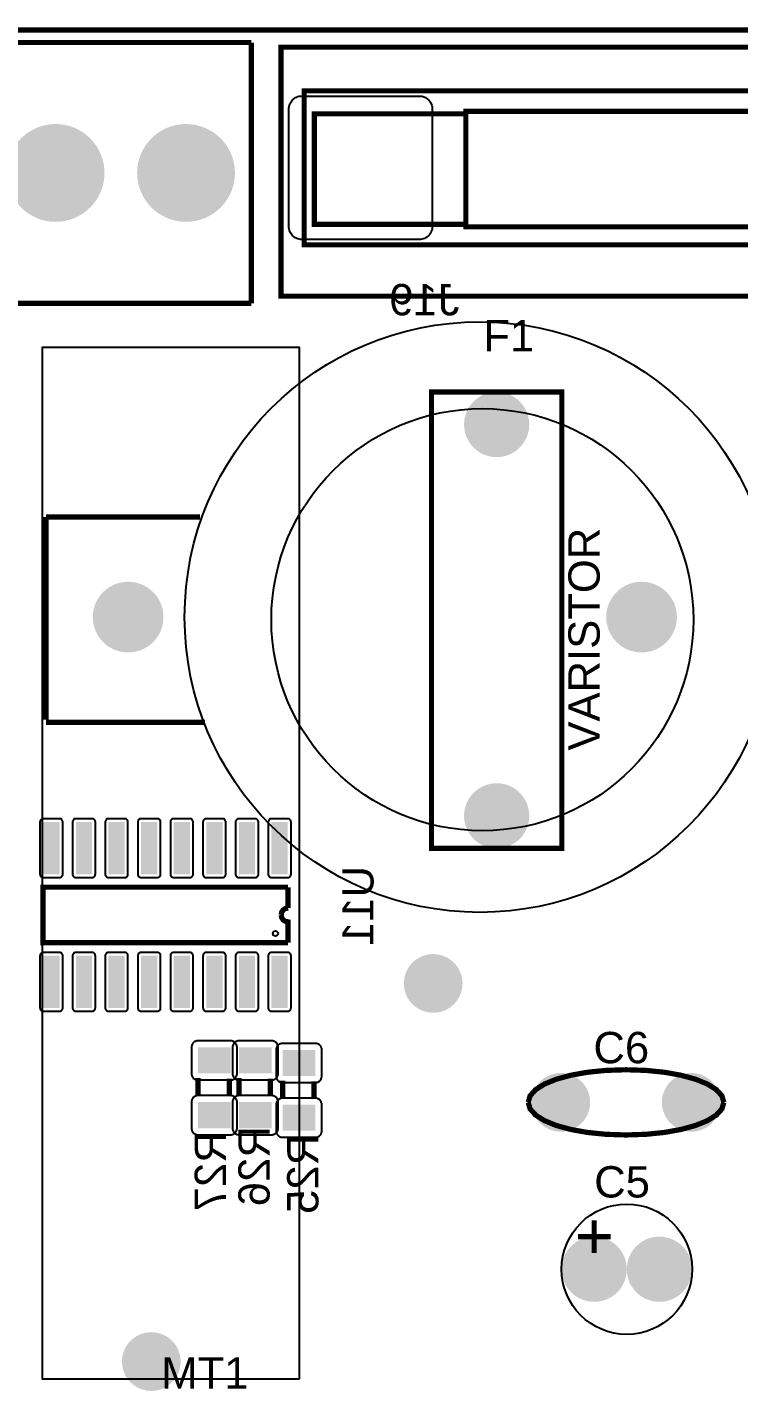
# Model space of a CAD drawing. Header units: inches. Extents: x -2.66 to 2.66, y -1.71 to 1.71.
# Drawn here: x 0.389 to 1.48, y -0.384 to 1.708 of the extents above; entities that cross this region are included whole.
import ezdxf

# ---------------------------------------------------------------- set-up
doc = ezdxf.new("R2010")
doc.units = ezdxf.units.IN
doc.layers.get('0').update_dxf_attribs({"linetype": 'CONTINUOUS'})

# ---------------------------------------------------------------- blocks, each defined once
blk = doc.blocks.new('RPAD')
blk.add_trace([(-0.5, -0.5), (-0.5, 0.5), (0.5, -0.5), (0.5, 0.5)])
blk = doc.blocks.new('EPAD')
at = {"const_width": 0.5}
blk.add_lwpolyline([(-0.25, 0, 1), (0.25, 0, 1)], format="xyb", close=True, dxfattribs=at)

msp = doc.modelspace()

# ---------------------------------------------------------------- linework, layer by layer
at = {"const_width": 0.008}
for points in [[(-2.658795, -1.704157), (2.658795, -1.704157), (2.658795, 1.704157), (-2.658795, 1.704157), (-2.658795, -1.704157)], [(-2.658795, -1.704157), (2.658795, -1.704157), (2.658795, 1.704157), (-2.658795, 1.704157), (-2.658795, -1.704157)], [(-2.658795, -1.704157), (2.658795, -1.704157), (2.658795, 1.704157), (-2.658795, 1.704157), (-2.658795, -1.704157)], [(-0.867457, 1.284819), (-0.867457, 1.684819), (0.732543, 1.684819)], [(-0.867457, 1.284819), (-0.867457, 1.684819), (0.732543, 1.684819)], [(-0.867457, 1.284819), (-0.867457, 1.684819), (0.732543, 1.684819)], [(0.732543, 1.284819), (0.732543, 1.684819)], [(0.732543, 1.284819), (0.732543, 1.684819)], [(0.732543, 1.284819), (0.732543, 1.684819)], [(0.778213, 1.295843), (1.931756, 1.295843), (1.931756, 1.677732), (0.778213, 1.677732), (0.778213, 1.295843)], [(0.778213, 1.295843), (1.931756, 1.295843), (1.931756, 1.677732), (0.778213, 1.677732), (0.778213, 1.295843)], [(0.778213, 1.295843), (1.931756, 1.295843), (1.931756, 1.677732), (0.778213, 1.677732), (0.778213, 1.295843)], [(0.813646, 1.374583), (1.90026, 1.374583), (1.90026, 1.610803), (0.813646, 1.610803), (0.813646, 1.374583)], [(0.813646, 1.374583), (1.90026, 1.374583), (1.90026, 1.610803), (0.813646, 1.610803), (0.813646, 1.374583)], [(0.813646, 1.374583), (1.90026, 1.374583), (1.90026, 1.610803), (0.813646, 1.610803), (0.813646, 1.374583)], [(0.829394, 1.406079), (1.061677, 1.406079), (1.061677, 1.57537), (0.829394, 1.57537), (0.829394, 1.406079)], [(0.829394, 1.406079), (1.061677, 1.406079), (1.061677, 1.57537), (0.829394, 1.57537), (0.829394, 1.406079)], [(0.829394, 1.406079), (1.061677, 1.406079), (1.061677, 1.57537), (0.829394, 1.57537), (0.829394, 1.406079)], [(1.061677, 1.402142), (1.687661, 1.402142), (1.687661, 1.579307), (1.061677, 1.579307), (1.061677, 1.402142)], [(1.061677, 1.402142), (1.687661, 1.402142), (1.687661, 1.579307), (1.061677, 1.579307), (1.061677, 1.402142)], [(1.061677, 1.402142), (1.687661, 1.402142), (1.687661, 1.579307), (1.061677, 1.579307), (1.061677, 1.402142)], [(0.732543, 1.284819), (-0.867457, 1.284819)], [(0.732543, 1.284819), (-0.867457, 1.284819)], [(0.732543, 1.284819), (-0.867457, 1.284819)], [(1.008921, 0.448992), (1.208921, 0.448992), (1.208921, 1.148992), (1.008921, 1.148992), (1.008921, 0.448992)], [(1.008921, 0.448992), (1.208921, 0.448992), (1.208921, 1.148992), (1.008921, 1.148992), (1.008921, 0.448992)], [(1.008921, 0.448992), (1.208921, 0.448992), (1.208921, 1.148992), (1.008921, 1.148992), (1.008921, 0.448992)], [(0.654, 0.95726), (0.41778, 0.95726)], [(0.41778, 0.646236), (0.41778, 0.95726)], [(0.654, 0.95726), (0.41778, 0.95726)], [(0.41778, 0.646236), (0.41778, 0.95726)], [(0.654, 0.95726), (0.41778, 0.95726)], [(0.41778, 0.646236), (0.41778, 0.95726)], [(0.41778, 0.642299), (0.661874, 0.642299)], [(0.41778, 0.642299), (0.661874, 0.642299)], [(0.41778, 0.642299), (0.661874, 0.642299)], [(0.413047, 0.359524), (0.413047, 0.389524), (0.426047, 0.389524)], [(0.413047, 0.359524), (0.413047, 0.389524), (0.426047, 0.389524)], [(0.413047, 0.359524), (0.413047, 0.389524), (0.426047, 0.389524)], [(0.776047, 0.389524), (0.426047, 0.389524)], [(0.776047, 0.389524), (0.426047, 0.389524)], [(0.776047, 0.389524), (0.426047, 0.389524)], [(0.789047, 0.389524), (0.776047, 0.389524)], [(0.789047, 0.389524), (0.776047, 0.389524)], [(0.789047, 0.389524), (0.776047, 0.389524)], [(0.789047, 0.357649), (0.789047, 0.389524)], [(0.789047, 0.357649), (0.789047, 0.389524)], [(0.789047, 0.357649), (0.789047, 0.389524)], [(0.413047, 0.334524), (0.413047, 0.359524)], [(0.413047, 0.334524), (0.413047, 0.359524)], [(0.413047, 0.334524), (0.413047, 0.359524)], [(0.789047, 0.357649), (0.784866, 0.356829), (0.781493, 0.354577), (0.779242, 0.351205), (0.778422, 0.347024)], [(0.789047, 0.357649), (0.784866, 0.356829), (0.781493, 0.354577), (0.779242, 0.351205), (0.778422, 0.347024)], [(0.789047, 0.357649), (0.784866, 0.356829), (0.781493, 0.354577), (0.779242, 0.351205), (0.778422, 0.347024)], [(0.426047, 0.304524), (0.413047, 0.304524), (0.413047, 0.334524)], [(0.426047, 0.304524), (0.413047, 0.304524), (0.413047, 0.334524)], [(0.426047, 0.304524), (0.413047, 0.304524), (0.413047, 0.334524)], [(0.789047, 0.304524), (0.789047, 0.336398), (0.784866, 0.337218), (0.781493, 0.33947), (0.779242, 0.342842), (0.778422, 0.347024)], [(0.789047, 0.304524), (0.789047, 0.336398), (0.784866, 0.337218), (0.781493, 0.33947), (0.779242, 0.342842), (0.778422, 0.347024)], [(0.789047, 0.304524), (0.789047, 0.336398), (0.784866, 0.337218), (0.781493, 0.33947), (0.779242, 0.342842), (0.778422, 0.347024)], [(0.776047, 0.304524), (0.426047, 0.304524)], [(0.776047, 0.304524), (0.426047, 0.304524)], [(0.776047, 0.304524), (0.426047, 0.304524)], [(0.776047, 0.304524), (0.789047, 0.304524)], [(0.776047, 0.304524), (0.789047, 0.304524)], [(0.776047, 0.304524), (0.789047, 0.304524)], [(1.157346, 0.059622), (1.160306, 0.069809), (1.168831, 0.079247), (1.182395, 0.087747), (1.200472, 0.095122), (1.222532, 0.101185), (1.24805, 0.105747), (1.276497, 0.108622), (1.307346, 0.109622)], [(1.157346, 0.059622), (1.160306, 0.069809), (1.168831, 0.079247), (1.182395, 0.087747), (1.200472, 0.095122), (1.222532, 0.101185), (1.24805, 0.105747), (1.276497, 0.108622), (1.307346, 0.109622)], [(1.157346, 0.059622), (1.160306, 0.069809), (1.168831, 0.079247), (1.182395, 0.087747), (1.200472, 0.095122), (1.222532, 0.101185), (1.24805, 0.105747), (1.276497, 0.108622), (1.307346, 0.109622)], [(1.457346, 0.059622), (1.454346, 0.069809), (1.445721, 0.079247), (1.432034, 0.087747), (1.413846, 0.095122), (1.391721, 0.101185), (1.366221, 0.105747), (1.337909, 0.108622), (1.307346, 0.109622)], [(1.457346, 0.059622), (1.454346, 0.069809), (1.445721, 0.079247), (1.432034, 0.087747), (1.413846, 0.095122), (1.391721, 0.101185), (1.366221, 0.105747), (1.337909, 0.108622), (1.307346, 0.109622)], [(1.457346, 0.059622), (1.454346, 0.069809), (1.445721, 0.079247), (1.432034, 0.087747), (1.413846, 0.095122), (1.391721, 0.101185), (1.366221, 0.105747), (1.337909, 0.108622), (1.307346, 0.109622)], [(0.65085, 0.068937), (0.65085, 0.096937)], [(0.65085, 0.068937), (0.65085, 0.096937)], [(0.65085, 0.068937), (0.65085, 0.096937)], [(0.69885, 0.068937), (0.69885, 0.095937)], [(0.69885, 0.068937), (0.69885, 0.095937)], [(0.69885, 0.068937), (0.69885, 0.095937)], [(0.713843, 0.068937), (0.713843, 0.096937)], [(0.713843, 0.068937), (0.713843, 0.096937)], [(0.713843, 0.068937), (0.713843, 0.096937)], [(0.761843, 0.068937), (0.761843, 0.095937)], [(0.761843, 0.068937), (0.761843, 0.095937)], [(0.761843, 0.068937), (0.761843, 0.095937)], [(0.780772, 0.065), (0.780772, 0.093)], [(0.780772, 0.065), (0.780772, 0.093)], [(0.780772, 0.065), (0.780772, 0.093)], [(0.828772, 0.065), (0.828772, 0.092)], [(0.828772, 0.065), (0.828772, 0.092)], [(0.828772, 0.065), (0.828772, 0.092)], [(1.157346, 0.059622), (1.160306, 0.049435), (1.168831, 0.039997), (1.182395, 0.031497), (1.200472, 0.024122), (1.222532, 0.018059), (1.24805, 0.013497), (1.276497, 0.010622), (1.307346, 0.009622)], [(1.157346, 0.059622), (1.160306, 0.049435), (1.168831, 0.039997), (1.182395, 0.031497), (1.200472, 0.024122), (1.222532, 0.018059), (1.24805, 0.013497), (1.276497, 0.010622), (1.307346, 0.009622)], [(1.157346, 0.059622), (1.160306, 0.049435), (1.168831, 0.039997), (1.182395, 0.031497), (1.200472, 0.024122), (1.222532, 0.018059), (1.24805, 0.013497), (1.276497, 0.010622), (1.307346, 0.009622)], [(1.457346, 0.059622), (1.454346, 0.049435), (1.445721, 0.039997), (1.432034, 0.031497), (1.413846, 0.024122), (1.391721, 0.018059), (1.366221, 0.013497), (1.337909, 0.010622), (1.307346, 0.009622)], [(1.457346, 0.059622), (1.454346, 0.049435), (1.445721, 0.039997), (1.432034, 0.031497), (1.413846, 0.024122), (1.391721, 0.018059), (1.366221, 0.013497), (1.337909, 0.010622), (1.307346, 0.009622)], [(1.457346, 0.059622), (1.454346, 0.049435), (1.445721, 0.039997), (1.432034, 0.031497), (1.413846, 0.024122), (1.391721, 0.018059), (1.366221, 0.013497), (1.337909, 0.010622), (1.307346, 0.009622)], [(1.258528, -0.121283), (1.258528, -0.171283)], [(1.258528, -0.121283), (1.258528, -0.171283)], [(1.258528, -0.121283), (1.258528, -0.171283)], [(1.233528, -0.146283), (1.283528, -0.146283)], [(1.233528, -0.146283), (1.283528, -0.146283)], [(1.233528, -0.146283), (1.283528, -0.146283)]]:
    msp.add_lwpolyline(points, dxfattribs=at)
for points in [[(0.81026, 1.602693), (0.99026, 1.602693), (0.992339, 1.602592), (0.994349, 1.602295), (0.996283, 1.601811), (0.998131, 1.60115), (0.999883, 1.60032), (1.001532, 1.599331), (1.003067, 1.598192), (1.004479, 1.596912), (1.005759, 1.5955), (1.006898, 1.593965), (1.007887, 1.592317), (1.008717, 1.590564), (1.009378, 1.588716), (1.009862, 1.586782), (1.010159, 1.584772), (1.01026, 1.582693), (1.01026, 1.402693), (1.010159, 1.400614), (1.009862, 1.398604), (1.009378, 1.39667), (1.008717, 1.394822), (1.007887, 1.393069), (1.006898, 1.391421), (1.005759, 1.389886), (1.004479, 1.388474), (1.003067, 1.387194), (1.001532, 1.386055), (0.999883, 1.385066), (0.998131, 1.384236), (0.996283, 1.383574), (0.994349, 1.383091), (0.992339, 1.382794), (0.99026, 1.382693), (0.81026, 1.382693), (0.808181, 1.382794), (0.80617, 1.383091), (0.804237, 1.383574), (0.802389, 1.384236), (0.800636, 1.385066), (0.798988, 1.386055), (0.797453, 1.387194), (0.796041, 1.388474), (0.794761, 1.389886), (0.793622, 1.391421), (0.792633, 1.393069), (0.791803, 1.394822), (0.791141, 1.39667), (0.790658, 1.398604), (0.790361, 1.400614), (0.79026, 1.402693), (0.79026, 1.582693), (0.790361, 1.584772), (0.790658, 1.586782), (0.791141, 1.588716), (0.791803, 1.590564), (0.792633, 1.592317), (0.793622, 1.593965), (0.794761, 1.5955), (0.796041, 1.596912), (0.797453, 1.598192), (0.798988, 1.599331), (0.800636, 1.60032), (0.802389, 1.60115), (0.804237, 1.601811), (0.80617, 1.602295), (0.808181, 1.602592), (0.81026, 1.602693)], [(0.438547, 0.494524), (0.413547, 0.494524), (0.412525, 0.494424), (0.41158, 0.494138), (0.410729, 0.493683), (0.409993, 0.493078), (0.409388, 0.492341), (0.408933, 0.491491), (0.408647, 0.490546), (0.408547, 0.489524), (0.408547, 0.409524), (0.408647, 0.408501), (0.408933, 0.407556), (0.409388, 0.406706), (0.409993, 0.405969), (0.410729, 0.405364), (0.41158, 0.404909), (0.412525, 0.404623), (0.413547, 0.404524), (0.438547, 0.404524), (0.43957, 0.404623), (0.440515, 0.404909), (0.441365, 0.405364), (0.442102, 0.405969), (0.442707, 0.406706), (0.443161, 0.407556), (0.443448, 0.408501), (0.443547, 0.409524), (0.443547, 0.489524), (0.443448, 0.490546), (0.443161, 0.491491), (0.442707, 0.492341), (0.442102, 0.493078), (0.441365, 0.493683), (0.440515, 0.494138), (0.43957, 0.494424), (0.438547, 0.494524)], [(0.488547, 0.494524), (0.463547, 0.494524), (0.462525, 0.494424), (0.46158, 0.494138), (0.460729, 0.493683), (0.459993, 0.493078), (0.459388, 0.492341), (0.458933, 0.491491), (0.458647, 0.490546), (0.458547, 0.489524), (0.458547, 0.409524), (0.458647, 0.408501), (0.458933, 0.407556), (0.459388, 0.406706), (0.459993, 0.405969), (0.460729, 0.405364), (0.46158, 0.404909), (0.462525, 0.404623), (0.463547, 0.404524), (0.488547, 0.404524), (0.48957, 0.404623), (0.490515, 0.404909), (0.491365, 0.405364), (0.492102, 0.405969), (0.492707, 0.406706), (0.493161, 0.407556), (0.493448, 0.408501), (0.493547, 0.409524), (0.493547, 0.489524), (0.493448, 0.490546), (0.493161, 0.491491), (0.492707, 0.492341), (0.492102, 0.493078), (0.491365, 0.493683), (0.490515, 0.494138), (0.48957, 0.494424), (0.488547, 0.494524)], [(0.538547, 0.494524), (0.513547, 0.494524), (0.512525, 0.494424), (0.51158, 0.494138), (0.510729, 0.493683), (0.509993, 0.493078), (0.509388, 0.492341), (0.508933, 0.491491), (0.508647, 0.490546), (0.508547, 0.489524), (0.508547, 0.409524), (0.508647, 0.408501), (0.508933, 0.407556), (0.509388, 0.406706), (0.509993, 0.405969), (0.510729, 0.405364), (0.51158, 0.404909), (0.512525, 0.404623), (0.513547, 0.404524), (0.538547, 0.404524), (0.53957, 0.404623), (0.540515, 0.404909), (0.541365, 0.405364), (0.542102, 0.405969), (0.542707, 0.406706), (0.543161, 0.407556), (0.543448, 0.408501), (0.543547, 0.409524), (0.543547, 0.489524), (0.543448, 0.490546), (0.543161, 0.491491), (0.542707, 0.492341), (0.542102, 0.493078), (0.541365, 0.493683), (0.540515, 0.494138), (0.53957, 0.494424), (0.538547, 0.494524)], [(0.588547, 0.494524), (0.563547, 0.494524), (0.562525, 0.494424), (0.56158, 0.494138), (0.560729, 0.493683), (0.559993, 0.493078), (0.559388, 0.492341), (0.558933, 0.491491), (0.558647, 0.490546), (0.558547, 0.489524), (0.558547, 0.409524), (0.558647, 0.408501), (0.558933, 0.407556), (0.559388, 0.406706), (0.559993, 0.405969), (0.560729, 0.405364), (0.56158, 0.404909), (0.562525, 0.404623), (0.563547, 0.404524), (0.588547, 0.404524), (0.58957, 0.404623), (0.590515, 0.404909), (0.591365, 0.405364), (0.592102, 0.405969), (0.592707, 0.406706), (0.593161, 0.407556), (0.593448, 0.408501), (0.593547, 0.409524), (0.593547, 0.489524), (0.593448, 0.490546), (0.593161, 0.491491), (0.592707, 0.492341), (0.592102, 0.493078), (0.591365, 0.493683), (0.590515, 0.494138), (0.58957, 0.494424), (0.588547, 0.494524)], [(0.638547, 0.494524), (0.613547, 0.494524), (0.612525, 0.494424), (0.61158, 0.494138), (0.610729, 0.493683), (0.609993, 0.493078), (0.609388, 0.492341), (0.608933, 0.491491), (0.608647, 0.490546), (0.608547, 0.489524), (0.608547, 0.409524), (0.608647, 0.408501), (0.608933, 0.407556), (0.609388, 0.406706), (0.609993, 0.405969), (0.610729, 0.405364), (0.61158, 0.404909), (0.612525, 0.404623), (0.613547, 0.404524), (0.638547, 0.404524), (0.63957, 0.404623), (0.640515, 0.404909), (0.641365, 0.405364), (0.642102, 0.405969), (0.642707, 0.406706), (0.643161, 0.407556), (0.643448, 0.408501), (0.643547, 0.409524), (0.643547, 0.489524), (0.643448, 0.490546), (0.643161, 0.491491), (0.642707, 0.492341), (0.642102, 0.493078), (0.641365, 0.493683), (0.640515, 0.494138), (0.63957, 0.494424), (0.638547, 0.494524)], [(0.688547, 0.494524), (0.663547, 0.494524), (0.662525, 0.494424), (0.66158, 0.494138), (0.660729, 0.493683), (0.659993, 0.493078), (0.659388, 0.492341), (0.658933, 0.491491), (0.658647, 0.490546), (0.658547, 0.489524), (0.658547, 0.409524), (0.658647, 0.408501), (0.658933, 0.407556), (0.659388, 0.406706), (0.659993, 0.405969), (0.660729, 0.405364), (0.66158, 0.404909), (0.662525, 0.404623), (0.663547, 0.404524), (0.688547, 0.404524), (0.68957, 0.404623), (0.690515, 0.404909), (0.691365, 0.405364), (0.692102, 0.405969), (0.692707, 0.406706), (0.693161, 0.407556), (0.693448, 0.408501), (0.693547, 0.409524), (0.693547, 0.489524), (0.693448, 0.490546), (0.693161, 0.491491), (0.692707, 0.492341), (0.692102, 0.493078), (0.691365, 0.493683), (0.690515, 0.494138), (0.68957, 0.494424), (0.688547, 0.494524)], [(0.738547, 0.494524), (0.713547, 0.494524), (0.712525, 0.494424), (0.71158, 0.494138), (0.710729, 0.493683), (0.709993, 0.493078), (0.709388, 0.492341), (0.708933, 0.491491), (0.708647, 0.490546), (0.708547, 0.489524), (0.708547, 0.409524), (0.708647, 0.408501), (0.708933, 0.407556), (0.709388, 0.406706), (0.709993, 0.405969), (0.710729, 0.405364), (0.71158, 0.404909), (0.712525, 0.404623), (0.713547, 0.404524), (0.738547, 0.404524), (0.73957, 0.404623), (0.740515, 0.404909), (0.741365, 0.405364), (0.742102, 0.405969), (0.742707, 0.406706), (0.743161, 0.407556), (0.743448, 0.408501), (0.743547, 0.409524), (0.743547, 0.489524), (0.743448, 0.490546), (0.743161, 0.491491), (0.742707, 0.492341), (0.742102, 0.493078), (0.741365, 0.493683), (0.740515, 0.494138), (0.73957, 0.494424), (0.738547, 0.494524)], [(0.788547, 0.494524), (0.763547, 0.494524), (0.762525, 0.494424), (0.76158, 0.494138), (0.760729, 0.493683), (0.759993, 0.493078), (0.759388, 0.492341), (0.758933, 0.491491), (0.758647, 0.490546), (0.758547, 0.489524), (0.758547, 0.409524), (0.758647, 0.408501), (0.758933, 0.407556), (0.759388, 0.406706), (0.759993, 0.405969), (0.760729, 0.405364), (0.76158, 0.404909), (0.762525, 0.404623), (0.763547, 0.404524), (0.788547, 0.404524), (0.78957, 0.404623), (0.790515, 0.404909), (0.791365, 0.405364), (0.792102, 0.405969), (0.792707, 0.406706), (0.793161, 0.407556), (0.793448, 0.408501), (0.793547, 0.409524), (0.793547, 0.489524), (0.793448, 0.490546), (0.793161, 0.491491), (0.792707, 0.492341), (0.792102, 0.493078), (0.791365, 0.493683), (0.790515, 0.494138), (0.78957, 0.494424), (0.788547, 0.494524)], [(0.413547, 0.199524), (0.438547, 0.199524), (0.43957, 0.199623), (0.440515, 0.199909), (0.441365, 0.200364), (0.442102, 0.200969), (0.442707, 0.201706), (0.443161, 0.202556), (0.443448, 0.203501), (0.443547, 0.204524), (0.443547, 0.284524), (0.443448, 0.285546), (0.443161, 0.286491), (0.442707, 0.287341), (0.442102, 0.288078), (0.441365, 0.288683), (0.440515, 0.289138), (0.43957, 0.289424), (0.438547, 0.289524), (0.413547, 0.289524), (0.412525, 0.289424), (0.41158, 0.289138), (0.410729, 0.288683), (0.409993, 0.288078), (0.409388, 0.287341), (0.408933, 0.286491), (0.408647, 0.285546), (0.408547, 0.284524), (0.408547, 0.204524), (0.408647, 0.203501), (0.408933, 0.202556), (0.409388, 0.201706), (0.409993, 0.200969), (0.410729, 0.200364), (0.41158, 0.199909), (0.412525, 0.199623), (0.413547, 0.199524)], [(0.463547, 0.199524), (0.488547, 0.199524), (0.48957, 0.199623), (0.490515, 0.199909), (0.491365, 0.200364), (0.492102, 0.200969), (0.492707, 0.201706), (0.493161, 0.202556), (0.493448, 0.203501), (0.493547, 0.204524), (0.493547, 0.284524), (0.493448, 0.285546), (0.493161, 0.286491), (0.492707, 0.287341), (0.492102, 0.288078), (0.491365, 0.288683), (0.490515, 0.289138), (0.48957, 0.289424), (0.488547, 0.289524), (0.463547, 0.289524), (0.462525, 0.289424), (0.46158, 0.289138), (0.460729, 0.288683), (0.459993, 0.288078), (0.459388, 0.287341), (0.458933, 0.286491), (0.458647, 0.285546), (0.458547, 0.284524), (0.458547, 0.204524), (0.458647, 0.203501), (0.458933, 0.202556), (0.459388, 0.201706), (0.459993, 0.200969), (0.460729, 0.200364), (0.46158, 0.199909), (0.462525, 0.199623), (0.463547, 0.199524)], [(0.513547, 0.199524), (0.538547, 0.199524), (0.53957, 0.199623), (0.540515, 0.199909), (0.541365, 0.200364), (0.542102, 0.200969), (0.542707, 0.201706), (0.543161, 0.202556), (0.543448, 0.203501), (0.543547, 0.204524), (0.543547, 0.284524), (0.543448, 0.285546), (0.543161, 0.286491), (0.542707, 0.287341), (0.542102, 0.288078), (0.541365, 0.288683), (0.540515, 0.289138), (0.53957, 0.289424), (0.538547, 0.289524), (0.513547, 0.289524), (0.512525, 0.289424), (0.51158, 0.289138), (0.510729, 0.288683), (0.509993, 0.288078), (0.509388, 0.287341), (0.508933, 0.286491), (0.508647, 0.285546), (0.508547, 0.284524), (0.508547, 0.204524), (0.508647, 0.203501), (0.508933, 0.202556), (0.509388, 0.201706), (0.509993, 0.200969), (0.510729, 0.200364), (0.51158, 0.199909), (0.512525, 0.199623), (0.513547, 0.199524)], [(0.563547, 0.199524), (0.588547, 0.199524), (0.58957, 0.199623), (0.590515, 0.199909), (0.591365, 0.200364), (0.592102, 0.200969), (0.592707, 0.201706), (0.593161, 0.202556), (0.593448, 0.203501), (0.593547, 0.204524), (0.593547, 0.284524), (0.593448, 0.285546), (0.593161, 0.286491), (0.592707, 0.287341), (0.592102, 0.288078), (0.591365, 0.288683), (0.590515, 0.289138), (0.58957, 0.289424), (0.588547, 0.289524), (0.563547, 0.289524), (0.562525, 0.289424), (0.56158, 0.289138), (0.560729, 0.288683), (0.559993, 0.288078), (0.559388, 0.287341), (0.558933, 0.286491), (0.558647, 0.285546), (0.558547, 0.284524), (0.558547, 0.204524), (0.558647, 0.203501), (0.558933, 0.202556), (0.559388, 0.201706), (0.559993, 0.200969), (0.560729, 0.200364), (0.56158, 0.199909), (0.562525, 0.199623), (0.563547, 0.199524)], [(0.613547, 0.199524), (0.638547, 0.199524), (0.63957, 0.199623), (0.640515, 0.199909), (0.641365, 0.200364), (0.642102, 0.200969), (0.642707, 0.201706), (0.643161, 0.202556), (0.643448, 0.203501), (0.643547, 0.204524), (0.643547, 0.284524), (0.643448, 0.285546), (0.643161, 0.286491), (0.642707, 0.287341), (0.642102, 0.288078), (0.641365, 0.288683), (0.640515, 0.289138), (0.63957, 0.289424), (0.638547, 0.289524), (0.613547, 0.289524), (0.612525, 0.289424), (0.61158, 0.289138), (0.610729, 0.288683), (0.609993, 0.288078), (0.609388, 0.287341), (0.608933, 0.286491), (0.608647, 0.285546), (0.608547, 0.284524), (0.608547, 0.204524), (0.608647, 0.203501), (0.608933, 0.202556), (0.609388, 0.201706), (0.609993, 0.200969), (0.610729, 0.200364), (0.61158, 0.199909), (0.612525, 0.199623), (0.613547, 0.199524)], [(0.663547, 0.199524), (0.688547, 0.199524), (0.68957, 0.199623), (0.690515, 0.199909), (0.691365, 0.200364), (0.692102, 0.200969), (0.692707, 0.201706), (0.693161, 0.202556), (0.693448, 0.203501), (0.693547, 0.204524), (0.693547, 0.284524), (0.693448, 0.285546), (0.693161, 0.286491), (0.692707, 0.287341), (0.692102, 0.288078), (0.691365, 0.288683), (0.690515, 0.289138), (0.68957, 0.289424), (0.688547, 0.289524), (0.663547, 0.289524), (0.662525, 0.289424), (0.66158, 0.289138), (0.660729, 0.288683), (0.659993, 0.288078), (0.659388, 0.287341), (0.658933, 0.286491), (0.658647, 0.285546), (0.658547, 0.284524), (0.658547, 0.204524), (0.658647, 0.203501), (0.658933, 0.202556), (0.659388, 0.201706), (0.659993, 0.200969), (0.660729, 0.200364), (0.66158, 0.199909), (0.662525, 0.199623), (0.663547, 0.199524)], [(0.713547, 0.199524), (0.738547, 0.199524), (0.73957, 0.199623), (0.740515, 0.199909), (0.741365, 0.200364), (0.742102, 0.200969), (0.742707, 0.201706), (0.743161, 0.202556), (0.743448, 0.203501), (0.743547, 0.204524), (0.743547, 0.284524), (0.743448, 0.285546), (0.743161, 0.286491), (0.742707, 0.287341), (0.742102, 0.288078), (0.741365, 0.288683), (0.740515, 0.289138), (0.73957, 0.289424), (0.738547, 0.289524), (0.713547, 0.289524), (0.712525, 0.289424), (0.71158, 0.289138), (0.710729, 0.288683), (0.709993, 0.288078), (0.709388, 0.287341), (0.708933, 0.286491), (0.708647, 0.285546), (0.708547, 0.284524), (0.708547, 0.204524), (0.708647, 0.203501), (0.708933, 0.202556), (0.709388, 0.201706), (0.709993, 0.200969), (0.710729, 0.200364), (0.71158, 0.199909), (0.712525, 0.199623), (0.713547, 0.199524)], [(0.763547, 0.199524), (0.788547, 0.199524), (0.78957, 0.199623), (0.790515, 0.199909), (0.791365, 0.200364), (0.792102, 0.200969), (0.792707, 0.201706), (0.793161, 0.202556), (0.793448, 0.203501), (0.793547, 0.204524), (0.793547, 0.284524), (0.793448, 0.285546), (0.793161, 0.286491), (0.792707, 0.287341), (0.792102, 0.288078), (0.791365, 0.288683), (0.790515, 0.289138), (0.78957, 0.289424), (0.788547, 0.289524), (0.763547, 0.289524), (0.762525, 0.289424), (0.76158, 0.289138), (0.760729, 0.288683), (0.759993, 0.288078), (0.759388, 0.287341), (0.758933, 0.286491), (0.758647, 0.285546), (0.758547, 0.284524), (0.758547, 0.204524), (0.758647, 0.203501), (0.758933, 0.202556), (0.759388, 0.201706), (0.759993, 0.200969), (0.760729, 0.200364), (0.76158, 0.199909), (0.762525, 0.199623), (0.763547, 0.199524)], [(0.71085, 0.103937), (0.71085, 0.143937), (0.7108, 0.144976), (0.710652, 0.145981), (0.710409, 0.146948), (0.710079, 0.147872), (0.709664, 0.148749), (0.709169, 0.149573), (0.7086, 0.150341), (0.70796, 0.151046), (0.707254, 0.151687), (0.706486, 0.152256), (0.705662, 0.15275), (0.704786, 0.153165), (0.703862, 0.153496), (0.702895, 0.153738), (0.70189, 0.153887), (0.70085, 0.153937), (0.65085, 0.153937), (0.649811, 0.153887), (0.648806, 0.153738), (0.647839, 0.153496), (0.646915, 0.153165), (0.646039, 0.15275), (0.645215, 0.152256), (0.644447, 0.151687), (0.643741, 0.151046), (0.643101, 0.150341), (0.642531, 0.149573), (0.642037, 0.148749), (0.641622, 0.147872), (0.641291, 0.146948), (0.641049, 0.145981), (0.640901, 0.144976), (0.64085, 0.143937), (0.64085, 0.103937), (0.640901, 0.102898), (0.641049, 0.101893), (0.641291, 0.100926), (0.641622, 0.100002), (0.642037, 0.099125), (0.642531, 0.098301), (0.643101, 0.097533), (0.643741, 0.096828), (0.644447, 0.096187), (0.645215, 0.095618), (0.646039, 0.095124), (0.646915, 0.094709), (0.647839, 0.094378), (0.648806, 0.094136), (0.649811, 0.093987), (0.65085, 0.093937), (0.70085, 0.093937), (0.70189, 0.093987), (0.702895, 0.094136), (0.703862, 0.094378), (0.704786, 0.094709), (0.705662, 0.095124), (0.706486, 0.095618), (0.707254, 0.096187), (0.70796, 0.096828), (0.7086, 0.097533), (0.709169, 0.098301), (0.709664, 0.099125), (0.710079, 0.100002), (0.710409, 0.100926), (0.710652, 0.101893), (0.7108, 0.102898), (0.71085, 0.103937)], [(0.773843, 0.103937), (0.773843, 0.143937), (0.773792, 0.144976), (0.773644, 0.145981), (0.773402, 0.146948), (0.773071, 0.147872), (0.772656, 0.148749), (0.772161, 0.149573), (0.771592, 0.150341), (0.770952, 0.151046), (0.770246, 0.151687), (0.769478, 0.152256), (0.768654, 0.15275), (0.767778, 0.153165), (0.766854, 0.153496), (0.765887, 0.153738), (0.764882, 0.153887), (0.763843, 0.153937), (0.713843, 0.153937), (0.712803, 0.153887), (0.711798, 0.153738), (0.710831, 0.153496), (0.709907, 0.153165), (0.709031, 0.15275), (0.708207, 0.152256), (0.707439, 0.151687), (0.706733, 0.151046), (0.706093, 0.150341), (0.705524, 0.149573), (0.705029, 0.148749), (0.704614, 0.147872), (0.704283, 0.146948), (0.704041, 0.145981), (0.703893, 0.144976), (0.703843, 0.143937), (0.703843, 0.103937), (0.703893, 0.102898), (0.704041, 0.101893), (0.704283, 0.100926), (0.704614, 0.100002), (0.705029, 0.099125), (0.705524, 0.098301), (0.706093, 0.097533), (0.706733, 0.096828), (0.707439, 0.096187), (0.708207, 0.095618), (0.709031, 0.095124), (0.709907, 0.094709), (0.710831, 0.094378), (0.711798, 0.094136), (0.712803, 0.093987), (0.713843, 0.093937), (0.763843, 0.093937), (0.764882, 0.093987), (0.765887, 0.094136), (0.766854, 0.094378), (0.767778, 0.094709), (0.768654, 0.095124), (0.769478, 0.095618), (0.770246, 0.096187), (0.770952, 0.096828), (0.771592, 0.097533), (0.772161, 0.098301), (0.772656, 0.099125), (0.773071, 0.100002), (0.773402, 0.100926), (0.773644, 0.101893), (0.773792, 0.102898), (0.773843, 0.103937)], [(0.840772, 0.1), (0.840772, 0.14), (0.840721, 0.141039), (0.840573, 0.142044), (0.840331, 0.143011), (0.84, 0.143935), (0.839585, 0.144812), (0.839091, 0.145636), (0.838521, 0.146404), (0.837881, 0.147109), (0.837175, 0.14775), (0.836407, 0.148319), (0.835583, 0.148813), (0.834707, 0.149228), (0.833783, 0.149559), (0.832816, 0.149801), (0.831811, 0.14995), (0.830772, 0.15), (0.780772, 0.15), (0.779732, 0.14995), (0.778727, 0.149801), (0.77776, 0.149559), (0.776836, 0.149228), (0.77596, 0.148813), (0.775136, 0.148319), (0.774369, 0.14775), (0.773662, 0.147109), (0.773022, 0.146404), (0.772453, 0.145636), (0.771958, 0.144812), (0.771543, 0.143935), (0.771213, 0.143011), (0.77097, 0.142044), (0.770822, 0.141039), (0.770772, 0.14), (0.770772, 0.1), (0.770822, 0.098961), (0.77097, 0.097956), (0.771213, 0.096989), (0.771543, 0.096065), (0.771958, 0.095188), (0.772453, 0.094364), (0.773022, 0.093596), (0.773662, 0.092891), (0.774369, 0.09225), (0.775136, 0.091681), (0.77596, 0.091187), (0.776836, 0.090772), (0.77776, 0.090441), (0.778727, 0.090199), (0.779732, 0.09005), (0.780772, 0.09), (0.830772, 0.09), (0.831811, 0.09005), (0.832816, 0.090199), (0.833783, 0.090441), (0.834707, 0.090772), (0.835583, 0.091187), (0.836407, 0.091681), (0.837175, 0.09225), (0.837881, 0.092891), (0.838521, 0.093596), (0.839091, 0.094364), (0.839585, 0.095188), (0.84, 0.096065), (0.840331, 0.096989), (0.840573, 0.097956), (0.840721, 0.098961), (0.840772, 0.1)], [(0.71085, 0.019937), (0.71085, 0.059937), (0.7108, 0.060976), (0.710652, 0.061981), (0.710409, 0.062948), (0.710079, 0.063872), (0.709664, 0.064749), (0.709169, 0.065573), (0.7086, 0.066341), (0.70796, 0.067046), (0.707254, 0.067687), (0.706486, 0.068256), (0.705662, 0.06875), (0.704786, 0.069165), (0.703862, 0.069496), (0.702895, 0.069738), (0.70189, 0.069887), (0.70085, 0.069937), (0.65085, 0.069937), (0.649811, 0.069887), (0.648806, 0.069738), (0.647839, 0.069496), (0.646915, 0.069165), (0.646039, 0.06875), (0.645215, 0.068256), (0.644447, 0.067687), (0.643741, 0.067046), (0.643101, 0.066341), (0.642531, 0.065573), (0.642037, 0.064749), (0.641622, 0.063872), (0.641291, 0.062948), (0.641049, 0.061981), (0.640901, 0.060976), (0.64085, 0.059937), (0.64085, 0.019937), (0.640901, 0.018898), (0.641049, 0.017893), (0.641291, 0.016926), (0.641622, 0.016002), (0.642037, 0.015125), (0.642531, 0.014301), (0.643101, 0.013533), (0.643741, 0.012828), (0.644447, 0.012187), (0.645215, 0.011618), (0.646039, 0.011124), (0.646915, 0.010709), (0.647839, 0.010378), (0.648806, 0.010136), (0.649811, 0.009987), (0.65085, 0.009937), (0.70085, 0.009937), (0.70189, 0.009987), (0.702895, 0.010136), (0.703862, 0.010378), (0.704786, 0.010709), (0.705662, 0.011124), (0.706486, 0.011618), (0.707254, 0.012187), (0.70796, 0.012828), (0.7086, 0.013533), (0.709169, 0.014301), (0.709664, 0.015125), (0.710079, 0.016002), (0.710409, 0.016926), (0.710652, 0.017893), (0.7108, 0.018898), (0.71085, 0.019937)], [(0.773843, 0.019937), (0.773843, 0.059937), (0.773792, 0.060976), (0.773644, 0.061981), (0.773402, 0.062948), (0.773071, 0.063872), (0.772656, 0.064749), (0.772161, 0.065573), (0.771592, 0.066341), (0.770952, 0.067046), (0.770246, 0.067687), (0.769478, 0.068256), (0.768654, 0.06875), (0.767778, 0.069165), (0.766854, 0.069496), (0.765887, 0.069738), (0.764882, 0.069887), (0.763843, 0.069937), (0.713843, 0.069937), (0.712803, 0.069887), (0.711798, 0.069738), (0.710831, 0.069496), (0.709907, 0.069165), (0.709031, 0.06875), (0.708207, 0.068256), (0.707439, 0.067687), (0.706733, 0.067046), (0.706093, 0.066341), (0.705524, 0.065573), (0.705029, 0.064749), (0.704614, 0.063872), (0.704283, 0.062948), (0.704041, 0.061981), (0.703893, 0.060976), (0.703843, 0.059937), (0.703843, 0.019937), (0.703893, 0.018898), (0.704041, 0.017893), (0.704283, 0.016926), (0.704614, 0.016002), (0.705029, 0.015125), (0.705524, 0.014301), (0.706093, 0.013533), (0.706733, 0.012828), (0.707439, 0.012187), (0.708207, 0.011618), (0.709031, 0.011124), (0.709907, 0.010709), (0.710831, 0.010378), (0.711798, 0.010136), (0.712803, 0.009987), (0.713843, 0.009937), (0.763843, 0.009937), (0.764882, 0.009987), (0.765887, 0.010136), (0.766854, 0.010378), (0.767778, 0.010709), (0.768654, 0.011124), (0.769478, 0.011618), (0.770246, 0.012187), (0.770952, 0.012828), (0.771592, 0.013533), (0.772161, 0.014301), (0.772656, 0.015125), (0.773071, 0.016002), (0.773402, 0.016926), (0.773644, 0.017893), (0.773792, 0.018898), (0.773843, 0.019937)], [(0.840772, 0.016), (0.840772, 0.056), (0.840721, 0.057039), (0.840573, 0.058044), (0.840331, 0.059011), (0.84, 0.059935), (0.839585, 0.060812), (0.839091, 0.061636), (0.838521, 0.062404), (0.837881, 0.063109), (0.837175, 0.06375), (0.836407, 0.064319), (0.835583, 0.064813), (0.834707, 0.065228), (0.833783, 0.065559), (0.832816, 0.065801), (0.831811, 0.06595), (0.830772, 0.066), (0.780772, 0.066), (0.779732, 0.06595), (0.778727, 0.065801), (0.77776, 0.065559), (0.776836, 0.065228), (0.77596, 0.064813), (0.775136, 0.064319), (0.774369, 0.06375), (0.773662, 0.063109), (0.773022, 0.062404), (0.772453, 0.061636), (0.771958, 0.060812), (0.771543, 0.059935), (0.771213, 0.059011), (0.77097, 0.058044), (0.770822, 0.057039), (0.770772, 0.056), (0.770772, 0.016), (0.770822, 0.014961), (0.77097, 0.013956), (0.771213, 0.012989), (0.771543, 0.012065), (0.771958, 0.011188), (0.772453, 0.010364), (0.773022, 0.009596), (0.773662, 0.008891), (0.774369, 0.00825), (0.775136, 0.007681), (0.77596, 0.007187), (0.776836, 0.006772), (0.77776, 0.006441), (0.778727, 0.006199), (0.779732, 0.00605), (0.780772, 0.006), (0.830772, 0.006), (0.831811, 0.00605), (0.832816, 0.006199), (0.833783, 0.006441), (0.834707, 0.006772), (0.835583, 0.007187), (0.836407, 0.007681), (0.837175, 0.00825), (0.837881, 0.008891), (0.838521, 0.009596), (0.839091, 0.010364), (0.839585, 0.011188), (0.84, 0.012065), (0.840331, 0.012989), (0.840573, 0.013956), (0.840721, 0.014961), (0.840772, 0.016)]]:
    msp.add_lwpolyline(points, close=True)
msp.add_lwpolyline([(0.806435, -0.364164), (0.806435, 1.216939), (0.411947, 1.216939), (0.411947, -0.364164), (0.806435, -0.364164)])
for centre, radius in [((1.083134, 0.803717), 0.452756), ((1.083134, 0.803717), 0.452756), ((1.083134, 0.803717), 0.452756), ((1.087071, 0.79978), 0.323616), ((1.087071, 0.79978), 0.323616), ((1.087071, 0.79978), 0.323616), ((0.769647, 0.318524), 0.004), ((0.769647, 0.318524), 0.004), ((0.769647, 0.318524), 0.004), ((1.308528, -0.196283), 0.1), ((1.308528, -0.196283), 0.1), ((1.308528, -0.196283), 0.1)]:
    msp.add_circle(centre, radius)

# ---------------------------------------------------------------- block references
for name, p, xscale, yscale in [('EPAD', (0.432543, 1.484819), 0.15, 0.15), ('EPAD', (0.632543, 1.484819), 0.15, 0.15), ('EPAD', (1.108921, 1.098992), 0.1, 0.1), ('EPAD', (0.543764, 0.803717), 0.108425, 0.108425), ('EPAD', (1.331165, 0.803717), 0.108425, 0.108425), ('EPAD', (1.108921, 0.498992), 0.1, 0.1), ('RPAD', (0.426047, 0.449524), 0.025, 0.08), ('RPAD', (0.476047, 0.449524), 0.025, 0.08), ('RPAD', (0.526047, 0.449524), 0.025, 0.08), ('RPAD', (0.576047, 0.449524), 0.025, 0.08), ('RPAD', (0.626047, 0.449524), 0.025, 0.08), ('RPAD', (0.676047, 0.449524), 0.025, 0.08), ('RPAD', (0.726047, 0.449524), 0.025, 0.08), ('RPAD', (0.776047, 0.449524), 0.025, 0.08), ('EPAD', (1.011606, 0.241958), 0.09, 0.09), ('EPAD', (1.207346, 0.059622), 0.09, 0.09), ('EPAD', (1.407346, 0.059622), 0.09, 0.09), ('EPAD', (1.258528, -0.196283), 0.1, 0.1), ('EPAD', (1.358528, -0.196283), 0.1, 0.1), ('EPAD', (0.57929, -0.337828), 0.09, 0.09)]:
    msp.add_blockref(name, p, dxfattribs=dict(xscale=xscale, yscale=yscale))
for p, xscale, yscale, rotation in [((0.426047, 0.244524), 0.025, 0.08, 180), ((0.476047, 0.244524), 0.025, 0.08, 180), ((0.526047, 0.244524), 0.025, 0.08, 180), ((0.576047, 0.244524), 0.025, 0.08, 180), ((0.626047, 0.244524), 0.025, 0.08, 180), ((0.676047, 0.244524), 0.025, 0.08, 180), ((0.726047, 0.244524), 0.025, 0.08, 180), ((0.776047, 0.244524), 0.025, 0.08, 180), ((0.67585, 0.123937), 0.04, 0.05, 270), ((0.738843, 0.123937), 0.04, 0.05, 270), ((0.805772, 0.12), 0.04, 0.05, 270), ((0.67585, 0.039937), 0.04, 0.05, 270), ((0.738843, 0.039937), 0.04, 0.05, 270), ((0.805772, 0.036), 0.04, 0.05, 270)]:
    msp.add_blockref('RPAD', p, dxfattribs=dict(xscale=xscale, yscale=yscale, rotation=rotation))

# ---------------------------------------------------------------- texts
at = {"text_generation_flag": 2, "width": 1.041667}
msp.add_text('J19', height=0.048, dxfattribs=at).set_placement((1.051835, 1.266472))
msp.add_text('J19', height=0.048, dxfattribs=at).set_placement((1.051835, 1.266472))
msp.add_text('J19', height=0.048, dxfattribs=at).set_placement((1.051835, 1.266472))
at = {"width": 1.041667}
for s, p in [('F1', (1.088449, 1.211354)), ('F1', (1.088449, 1.211354)), ('F1', (1.088449, 1.211354)), ('C6', (1.257346, 0.119622)), ('C6', (1.257346, 0.119622)), ('C6', (1.257346, 0.119622)), ('C5', (1.258528, -0.086283)), ('C5', (1.258528, -0.086283)), ('C5', (1.258528, -0.086283)), ('MT1', (0.594551, -0.379354)), ('MT1', (0.594551, -0.379354)), ('MT1', (0.594551, -0.379354))]:
    msp.add_text(s, height=0.048, dxfattribs=at).set_placement(p)
msp.add_text('VARISTOR', height=0.048, rotation=90, dxfattribs=at).set_placement((1.266921, 0.598992))
msp.add_text('VARISTOR', height=0.048, rotation=90, dxfattribs=at).set_placement((1.266921, 0.598992))
msp.add_text('VARISTOR', height=0.048, rotation=90, dxfattribs=at).set_placement((1.266921, 0.598992))
at = {"text_generation_flag": 2, "width": 1.041667}
for s, p in [('U11', (0.920047, 0.422024)), ('U11', (0.920047, 0.422024)), ('U11', (0.920047, 0.422024)), ('R27', (0.693858, 0.015205)), ('R27', (0.693858, 0.015205)), ('R27', (0.693858, 0.015205)), ('R26', (0.760787, 0.023079)), ('R26', (0.760787, 0.023079)), ('R26', (0.760787, 0.023079)), ('R25', (0.835591, 0.011268)), ('R25', (0.835591, 0.011268)), ('R25', (0.835591, 0.011268))]:
    msp.add_text(s, height=0.048, rotation=90, dxfattribs=at).set_placement(p)

doc.saveas('drawing.dxf')
